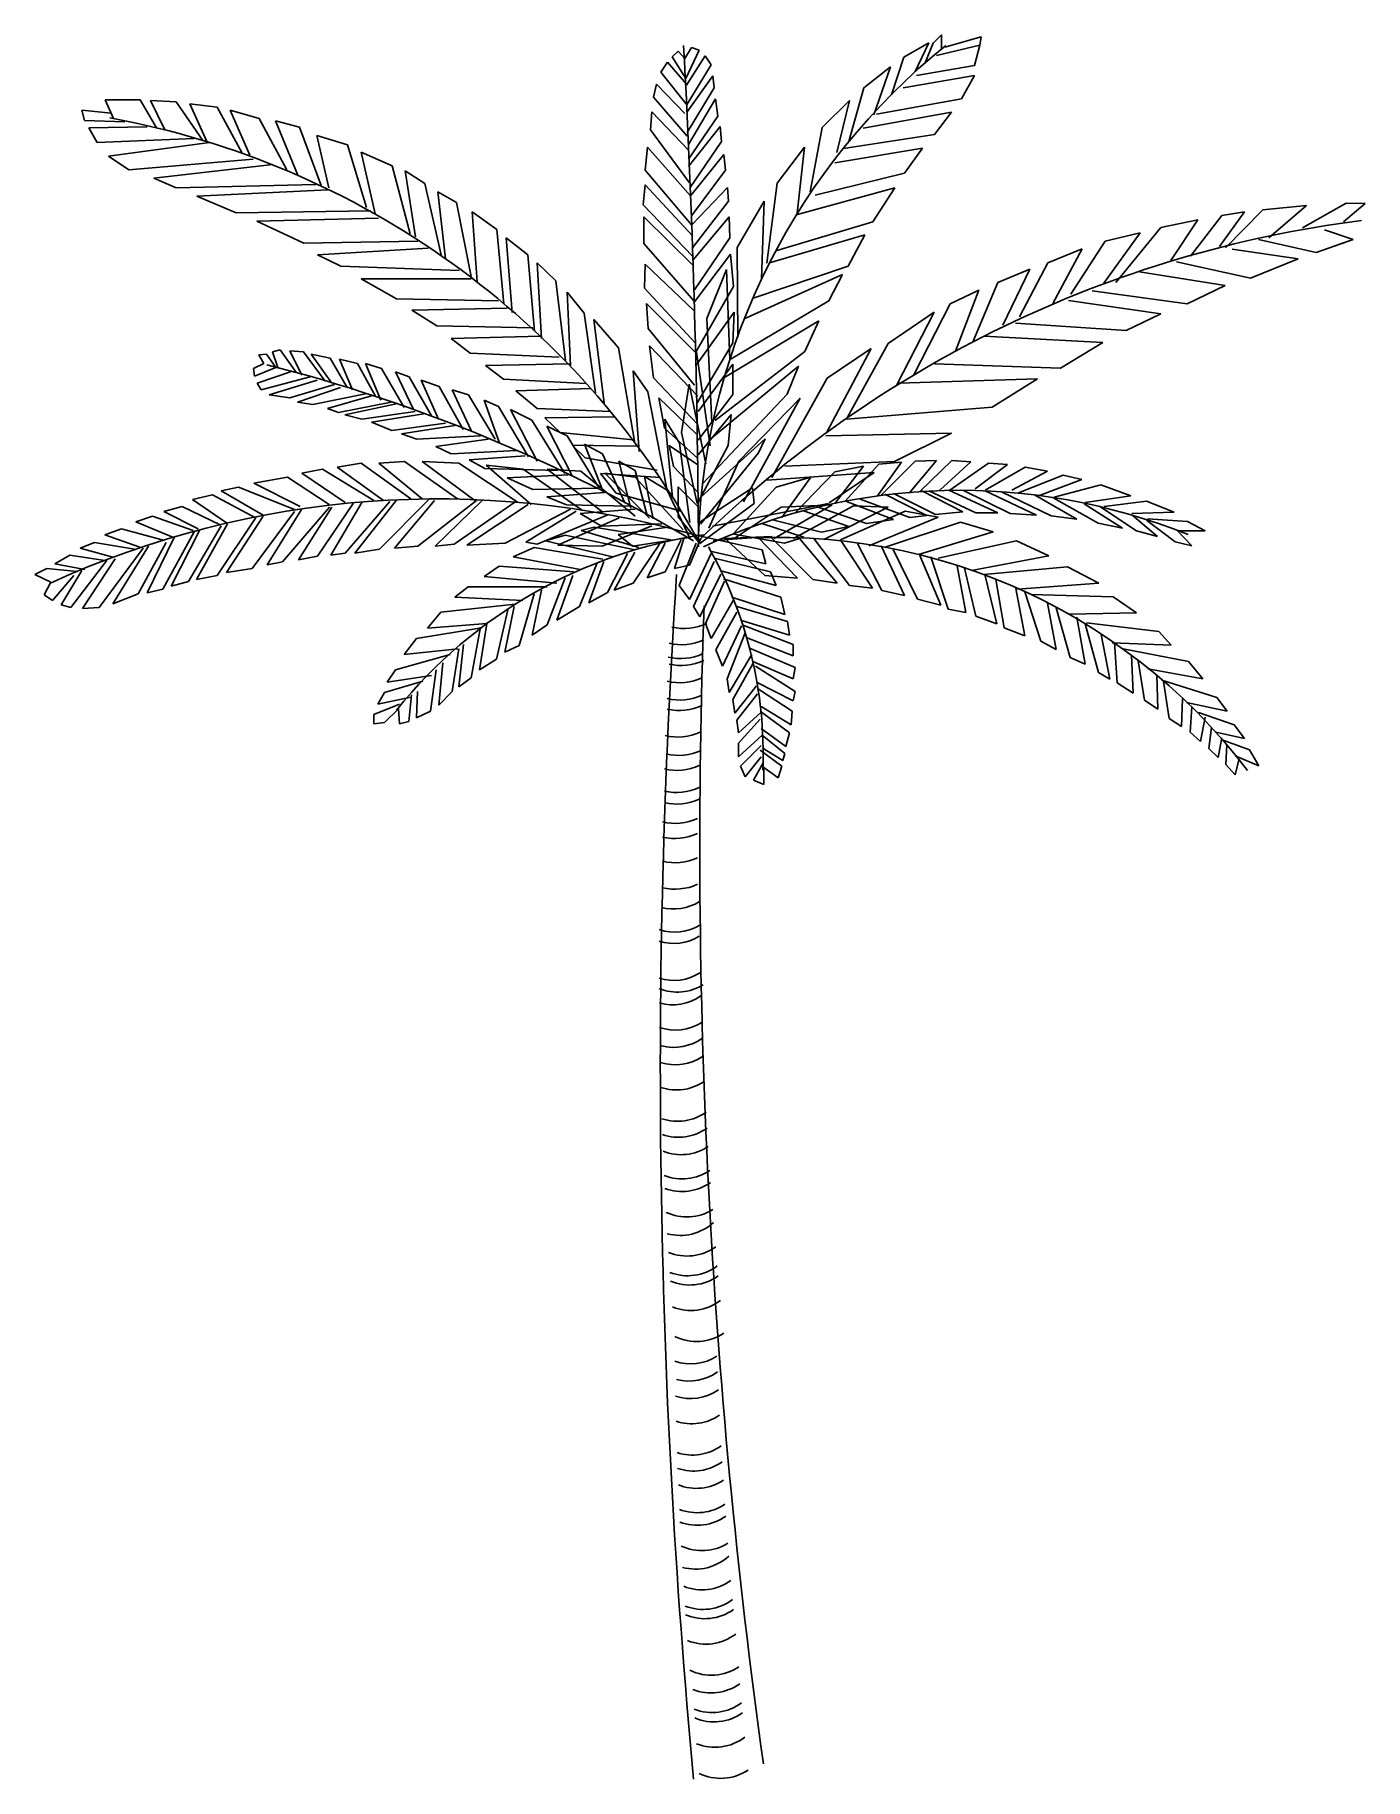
# Model space of a CAD drawing. Header units: millimetres. Extents: x 219 to 339, y 66 to 224.
import ezdxf

# ---------------------------------------------------------------- set-up
doc = ezdxf.new("R2010")
doc.units = ezdxf.units.MM

msp = doc.modelspace()

# ---------------------------------------------------------------- linework, layer by layer
for p, q in [((278.11, 223.24), (277.5, 222.24)), ((278.8, 223), (278.11, 223.24)), ((297.38, 222.37), (299.64, 223.65)), ((298.39, 221.05), (299.64, 223.65)), ((300.02, 223.64), (299.26, 221.79)), ((300.78, 224.38), (300.02, 223.64)), ((300.32, 222.52), (304.25, 223.45)), ((300.78, 223.08), (300.78, 224.38)), ((304.39, 224.19), (301.08, 223.26)), ((303.79, 221.61), (304.25, 223.45)), ((304.25, 223.45), (304.39, 224.19)), ((275.93, 221.91), (275.32, 221)), ((277.64, 219.92), (275.93, 221.91)), ((276.89, 222.91), (276.35, 222.4)), ((276.35, 222.4), (277.57, 220.41)), ((277.5, 222.24), (276.89, 222.91)), ((277.57, 220.41), (278.8, 223)), ((279.34, 222.49), (277.64, 219.83)), ((277.71, 218.08), (279.89, 221.67)), ((279.89, 221.67), (279.34, 222.49)), ((296.25, 218.94), (297.38, 222.37)), ((298.52, 220.69), (303.79, 221.61)), ((275.32, 221), (277.71, 218.01)), ((280.02, 220.67), (277.71, 217.41)), ((280.15, 219.58), (280.02, 220.67)), ((293.75, 219.58), (296.15, 221.49)), ((296.15, 221.49), (294.65, 217.13)), ((303.79, 220.69), (297.31, 219.58)), ((302.59, 218.58), (303.79, 220.69)), ((224.88, 218.5), (225.65, 216.78)), ((228.07, 218.5), (224.88, 218.5)), ((229.55, 215.94), (228.07, 218.5)), ((274.64, 218.74), (274.92, 219.92)), ((277.71, 215.18), (274.64, 218.74)), ((274.92, 219.92), (277.5, 217.26)), ((277.71, 215.51), (280.15, 219.58)), ((280.29, 218.59), (277.84, 214.44)), ((280.49, 217.01), (280.29, 218.59)), ((293.75, 219.58), (292.37, 214.69)), ((302.59, 218.58), (294.89, 217.19)), ((222.78, 217.55), (225.42, 217.27)), ((223.01, 216.61), (222.78, 217.55)), ((229, 218.41), (230.32, 215.75)), ((231.34, 218.31), (229, 218.41)), ((233.75, 214.79), (231.34, 218.31)), ((232.58, 218.11), (234.13, 214.7)), ((235.06, 217.83), (232.58, 218.11)), ((237.33, 213.65), (235.06, 217.83)), ((236.24, 217.55), (238.03, 213.46)), ((238.88, 216.78), (236.24, 217.55)), ((274.37, 215.75), (274.51, 217.41)), ((274.51, 217.41), (277.84, 213.93)), ((277.84, 213.11), (280.49, 217.01)), ((289.95, 215.98), (292.45, 218.43)), ((291.29, 213.71), (292.45, 218.43)), ((293.69, 215.91), (301.68, 217.38)), ((300.16, 215.35), (301.68, 217.38)), ((226.67, 216.5), (223.01, 216.61)), ((223.4, 215.94), (228.69, 216.03)), ((224.17, 214.62), (223.4, 215.94)), ((241.37, 212.13), (238.88, 216.78)), ((240.35, 216.59), (242.37, 211.66)), ((242.53, 216.01), (240.35, 216.59)), ((244.48, 210.7), (242.53, 216.01)), ((277.91, 210.94), (274.37, 215.75)), ((280.69, 216.08), (277.84, 212.45)), ((280.83, 214.69), (280.69, 216.08)), ((288.87, 210.15), (289.95, 215.98)), ((291.88, 214.06), (300.16, 215.35)), ((232.97, 214.98), (224.17, 214.62)), ((225.19, 213.37), (234.36, 214.62)), ((244.09, 215.26), (245.18, 210.5)), ((246.89, 214.41), (244.09, 215.26)), ((248.61, 208.7), (246.89, 214.41)), ((248.13, 213.74), (249.38, 208.14)), ((250.94, 212.5), (248.13, 213.74)), ((273.9, 212.11), (274.1, 214.18)), ((274.1, 214.18), (277.98, 209.79)), ((277.98, 210.52), (280.83, 214.69)), ((285.86, 210.92), (288.36, 214.2)), ((288.36, 214.2), (287.68, 208.19)), ((299.07, 214.09), (291.12, 212.78)), ((297.44, 211.82), (299.07, 214.09)), ((227.05, 212.13), (225.19, 213.37)), ((238.33, 213.09), (227.05, 212.13)), ((229.32, 211.38), (240.12, 212.62)), ((252.58, 206.34), (250.94, 212.5)), ((278.11, 207.13), (273.9, 212.11)), ((281.03, 213.51), (278.04, 209.79)), ((278.11, 207.95), (281.18, 212.11)), ((281.18, 212.11), (281.03, 213.51)), ((231.34, 210.5), (229.32, 211.38)), ((244.01, 210.8), (231.34, 210.5)), ((252.1, 212.03), (253.05, 206.04)), ((253.89, 210.89), (252.1, 212.03)), ((255.37, 204.43), (253.89, 210.89)), ((273.7, 208.95), (273.9, 210.78)), ((273.9, 210.78), (278.18, 206.13)), ((285.86, 210.92), (284.95, 203.66)), ((297.44, 211.82), (289.32, 209.82)), ((233.2, 209.75), (245.09, 210.33)), ((236.78, 208.23), (233.2, 209.75)), ((255.07, 210.14), (255.77, 204.05)), ((256.77, 209.17), (255.07, 210.14)), ((258.09, 202.44), (256.77, 209.17)), ((278.18, 204.29), (273.7, 208.95)), ((281.38, 210.52), (278.18, 207.21)), ((278.18, 205.04), (281.45, 209.28)), ((281.45, 209.28), (281.38, 210.52)), ((282.23, 205.07), (284.68, 209.29)), ((284.46, 202.21), (284.68, 209.29)), ((287.61, 208.04), (296.54, 210.5)), ((294.56, 207.42), (296.54, 210.5)), ((333.56, 206.86), (337.52, 209.11)), ((339.23, 209.09), (337.28, 207.42)), ((337.52, 209.11), (339.23, 209.09)), ((248.99, 208.42), (236.78, 208.23)), ((238.65, 207.48), (249.69, 207.76)), ((242.92, 205.48), (238.65, 207.48)), ((258.18, 208.33), (258.64, 201.96)), ((260.43, 206.71), (258.18, 208.33)), ((273.76, 207.88), (278.31, 203.38)), ((273.76, 205.46), (273.76, 207.88)), ((281.51, 207.88), (278.24, 203.98)), ((281.57, 205.97), (281.51, 207.88)), ((285.74, 204.78), (294.56, 207.42)), ((320.69, 206.89), (324.06, 207.6)), ((324.06, 207.6), (321.59, 203.92)), ((323.39, 204.31), (326.22, 207.98)), ((326.01, 205.17), (328.28, 208.31)), ((326.22, 207.98), (328.28, 208.31)), ((326.56, 205.04), (329.94, 208.51)), ((329.94, 208.51), (333.91, 208.9)), ((330.49, 205.95), (333.91, 208.9)), ((261.06, 199.97), (260.43, 206.71)), ((261.29, 205.95), (261.83, 199.2)), ((263.24, 204.43), (261.29, 205.95)), ((278.37, 201.23), (281.57, 205.97)), ((293.84, 206.23), (285.18, 203.69)), ((292.33, 203.38), (293.84, 206.23)), ((315.52, 201.84), (318.81, 206.43)), ((315.65, 205.66), (318.81, 206.43)), ((320.69, 206.89), (316.61, 201.91)), ((334.8, 204.64), (329.54, 205.81)), ((334.8, 204.64), (338.15, 205.81)), ((338.15, 205.81), (335.53, 206.69)), ((336.48, 205.24), (338.15, 205.81)), ((253.26, 205.67), (242.92, 205.48)), ((244.16, 204.43), (254.21, 205.01)), ((246.27, 203.38), (244.16, 204.43)), ((263.85, 197.5), (263.24, 204.43)), ((278.31, 200.23), (273.76, 205.46)), ((281.64, 204.47), (278.37, 200.14)), ((281.92, 201.56), (281.64, 204.47)), ((282.3, 196.92), (282.23, 205.07)), ((310.43, 203.68), (313.55, 204.96)), ((313.55, 204.96), (310.89, 200)), ((312.51, 200.84), (315.65, 205.66)), ((327.15, 204.94), (333.14, 204.06)), ((257, 203.01), (246.27, 203.38)), ((264.08, 203.68), (264.48, 196.84)), ((265.8, 202.05), (264.08, 203.68)), ((273.83, 201.39), (273.9, 203.56)), ((273.9, 203.56), (278.38, 199.32)), ((279.49, 198.65), (281.27, 203.1)), ((281.27, 203.1), (281.59, 194.88)), ((282.89, 198.6), (291.79, 202.62)), ((292.33, 203.38), (283.68, 200.5)), ((290.56, 200.26), (291.79, 202.62)), ((305.9, 201.91), (308.81, 203.12)), ((306.35, 198.04), (308.81, 203.12)), ((310.43, 203.68), (307.86, 198.78)), ((326.54, 201.64), (318.76, 202.89)), ((322.12, 203.77), (328.82, 202.31)), ((328.82, 202.31), (333.14, 204.06)), ((248.13, 202.24), (258.09, 202.24)), ((251.33, 200.44), (248.13, 202.24)), ((266.66, 194.84), (265.8, 202.05)), ((278.44, 196.42), (273.83, 201.39)), ((278.51, 195.66), (281.92, 201.56)), ((301.58, 199.96), (304.17, 201.21)), ((304.17, 201.21), (302.07, 195.69)), ((303.65, 196.57), (305.9, 201.91)), ((323.08, 199.97), (314.47, 201.14)), ((323.08, 199.97), (326.54, 201.64)), ((260.59, 200.25), (251.33, 200.44)), ((252.72, 199.39), (261.36, 199.58)), ((266.81, 201.02), (267.12, 194.37)), ((268.37, 199.13), (266.81, 201.02)), ((274.03, 199.99), (278.51, 195.49)), ((274.16, 197.73), (274.03, 199.99)), ((281.56, 194.88), (290.56, 200.26)), ((301.58, 199.96), (298.28, 193.54)), ((312.3, 200.27), (320.68, 199.06)), ((254.98, 197.97), (252.72, 199.39)), ((263.7, 197.78), (254.98, 197.97)), ((269.38, 191.9), (268.37, 199.13)), ((269.23, 198.55), (270.16, 190.96)), ((271.48, 195.98), (269.23, 198.55)), ((281.98, 199.23), (278.51, 194.42)), ((279.49, 198.65), (279.93, 189.21)), ((289.65, 198.42), (281.02, 193.25)), ((281.85, 196.42), (281.98, 199.23)), ((288.38, 195.64), (289.65, 198.42)), ((295.95, 196.38), (300.11, 199.21)), ((296.74, 192.63), (300.11, 199.21)), ((307.51, 198.22), (317.55, 197.54)), ((317.55, 197.54), (320.68, 199.06)), ((256.3, 196.84), (264.47, 197.03)), ((258.02, 195.51), (256.3, 196.84)), ((278.38, 192.58), (274.16, 197.73)), ((278.58, 190.92), (281.85, 196.42)), ((292.26, 189.7), (295.95, 196.38)), ((315.44, 196.47), (304.65, 197.05)), ((311.58, 194.12), (315.44, 196.47)), ((238.83, 195.33), (239.53, 195.42)), ((238.83, 195.33), (239.29, 194.56)), ((240.31, 194.28), (239.53, 195.42)), ((240.78, 195.8), (240.08, 195.61)), ((240.08, 195.61), (240.55, 194.19)), ((242.26, 193.7), (240.78, 195.8)), ((241.64, 195.72), (242.73, 193.51)), ((242.89, 195.61), (241.64, 195.72)), ((244.84, 192.95), (242.89, 195.61)), ((243.59, 195.42), (245.45, 192.76)), ((245.3, 195.03), (243.59, 195.42)), ((246.86, 192.37), (245.3, 195.03)), ((246.16, 194.95), (247.33, 192.18)), ((247.8, 194.56), (246.16, 194.95)), ((266.1, 195.12), (258.02, 195.51)), ((272.95, 187.33), (271.48, 195.98)), ((274.3, 196.15), (278.66, 191.59)), ((274.64, 193.25), (274.3, 196.15)), ((279.8, 187.09), (278.56, 195.58)), ((288.38, 195.64), (280.26, 189.38)), ((294.41, 195.91), (290.36, 188.28)), ((290.42, 193.23), (294.41, 195.91)), ((239.29, 194.56), (238.36, 194.09)), ((238.36, 194.09), (238.45, 193.42)), ((238.45, 193.42), (240.39, 194.19)), ((238.68, 192.76), (241.71, 193.81)), ((243.5, 193.34), (239.06, 192.18)), ((249.44, 191.52), (247.8, 194.56)), ((248.51, 194.56), (249.91, 191.24)), ((249.98, 194.09), (248.51, 194.56)), ((252.02, 190.57), (249.98, 194.09)), ((251.23, 193.81), (252.86, 190.38)), ((252.47, 193.34), (251.23, 193.81)), ((254.51, 189.8), (252.47, 193.34)), ((259.41, 194.37), (267.03, 194.54)), ((261.04, 193.13), (259.41, 194.37)), ((268.51, 192.74), (261.04, 193.13)), ((272.8, 193.9), (273.34, 186.58)), ((274.13, 191.99), (272.8, 193.9)), ((278.66, 189.01), (274.64, 193.25)), ((281.85, 194.49), (278.71, 190.19)), ((279.72, 187.64), (287.8, 194.31)), ((281.85, 191.76), (281.85, 194.49)), ((285.39, 184.22), (290.42, 193.23)), ((286.77, 191.78), (287.8, 194.31)), ((296.9, 192.76), (309.51, 193.18)), ((311.58, 194.12), (300.15, 194.52)), ((305.37, 190.61), (309.51, 193.18)), ((239.06, 192.18), (238.68, 192.76)), ((239.76, 191.71), (244.13, 193.04)), ((241.64, 191.43), (239.76, 191.71)), ((245.7, 192.65), (241.64, 191.43)), ((242.34, 191.04), (246.24, 192.37)), ((248.51, 191.8), (243.75, 190.85)), ((245.07, 190.47), (249.05, 191.62)), ((253.56, 193.04), (255.13, 189.52)), ((255.21, 192.48), (253.56, 193.04)), ((257.39, 188.56), (255.21, 192.48)), ((256.37, 192.18), (258.09, 188.47)), ((257.86, 191.71), (256.37, 192.18)), ((260.27, 187.7), (257.86, 191.71)), ((262.15, 192.09), (268.98, 192.29)), ((264.08, 190.48), (262.15, 192.09)), ((275.83, 183.34), (274.13, 191.99)), ((277.2, 188.29), (277.88, 192.69)), ((277.88, 192.69), (279.4, 185.44)), ((278.71, 187.6), (281.85, 191.76)), ((279.1, 183.63), (286.77, 191.78)), ((243.75, 190.85), (242.34, 191.04)), ((246.08, 190.1), (245.07, 190.47)), ((250.84, 191.04), (246.08, 190.1)), ((246.63, 189.91), (251.46, 190.94)), ((253.02, 190.19), (248.19, 189.52)), ((249.05, 189.24), (253.81, 189.99)), ((259.27, 191.24), (260.67, 187.33)), ((260.59, 190.66), (259.27, 191.24)), ((263.32, 186.09), (260.59, 190.66)), ((261.67, 190.38), (264.1, 185.71)), ((263.62, 189.42), (261.67, 190.38)), ((270.77, 190.19), (264.08, 190.48)), ((275.12, 191.43), (278.51, 188.19)), ((275.66, 188.68), (275.12, 191.43)), ((282.38, 185.71), (287.95, 191.41)), ((287.95, 191.41), (282.82, 182.01)), ((292.16, 189.51), (305.37, 190.61)), ((248.19, 189.52), (246.63, 189.91)), ((250.91, 188.47), (249.05, 189.24)), ((255.76, 189.14), (250.91, 188.47)), ((251.77, 188.19), (256.62, 188.94)), ((266.59, 184.57), (263.62, 189.42)), ((264.78, 189.63), (271.16, 189.71)), ((266.19, 188.3), (264.78, 189.63)), ((264.96, 188.86), (267.29, 184.29)), ((266.83, 188), (264.96, 188.86)), ((278.66, 185.93), (275.66, 188.68)), ((275.68, 189.52), (276.38, 182.4)), ((277.01, 187.33), (275.68, 189.52)), ((281.71, 189.92), (278.71, 186.27)), ((281.44, 187.11), (281.71, 189.92)), ((253.18, 187.7), (251.77, 188.19)), ((258.95, 188), (253.18, 187.7)), ((254.9, 187.04), (259.65, 187.7)), ((256.3, 186.37), (254.9, 187.04)), ((272.8, 187.63), (266.19, 188.3)), ((269.71, 183.24), (266.83, 188)), ((267.28, 187.16), (273.11, 187.05)), ((268.44, 186), (267.28, 187.16)), ((268.38, 187.23), (270.1, 182.85)), ((270.03, 186.37), (268.38, 187.23)), ((276.06, 187.11), (278.66, 185.36)), ((276.48, 185.2), (276.06, 187.11)), ((277.94, 180.12), (277.01, 187.33)), ((277.2, 188.29), (278.6, 181.86)), ((278.71, 181.96), (281.44, 187.11)), ((284.79, 187.72), (278.97, 182.45)), ((284.19, 186.44), (284.79, 187.72)), ((290.29, 187.98), (301.7, 188.25)), ((296.51, 185.65), (301.7, 188.25)), ((248.12, 185.5), (245.94, 185.15)), ((252.63, 182.29), (248.12, 185.5)), ((252.05, 185.67), (249.72, 185.5)), ((249.72, 185.5), (253.65, 182.29)), ((256.85, 182.29), (252.05, 185.67)), ((253.65, 185.67), (258.45, 182.12)), ((256.99, 185.5), (253.65, 185.67)), ((262.22, 186.67), (256.3, 186.37)), ((262.38, 181.94), (256.99, 185.5)), ((257.93, 185.81), (263.01, 186.18)), ((259.34, 185.04), (257.93, 185.81)), ((259.47, 185.32), (263.54, 181.77)), ((262.81, 184.97), (259.47, 185.32)), ((274.97, 184.87), (268.44, 186)), ((272.05, 181.91), (270.03, 186.37)), ((271.51, 185.71), (272.59, 181.42)), ((273, 184.85), (271.51, 185.71)), ((278.66, 182.87), (276.48, 185.2)), ((278.91, 179.98), (284.19, 186.44)), ((282.38, 185.71), (279.66, 179.62)), ((296.51, 185.65), (286.58, 185.25)), ((293.72, 185.24), (291.1, 181.86)), ((291.1, 184.74), (293.72, 185.24)), ((292.02, 182.04), (295.09, 185.42)), ((297.16, 185.6), (294.98, 182.54)), ((295.09, 185.42), (297.16, 185.6)), ((295.35, 182.63), (298.41, 185.69)), ((300.32, 185.76), (297.86, 182.8)), ((298.41, 185.69), (300.32, 185.76)), ((298.81, 182.93), (301.73, 185.76)), ((303.44, 185.64), (300.62, 183.05)), ((301.53, 183.05), (305.06, 185.52)), ((301.73, 185.76), (303.44, 185.64)), ((306.77, 185.39), (303.85, 183.17)), ((305.06, 185.52), (306.77, 185.39)), ((241.43, 184.25), (238.37, 183.71)), ((238.37, 183.71), (242.59, 181.59)), ((245.21, 181.77), (241.43, 184.25)), ((244.62, 184.97), (242.73, 184.6)), ((242.73, 184.6), (246.66, 181.94)), ((249.28, 182.12), (244.62, 184.97)), ((245.94, 185.15), (250.15, 182.12)), ((265.97, 184.85), (259.34, 185.04)), ((261.37, 184.18), (266.91, 184.46)), ((263.71, 183.13), (261.37, 184.18)), ((268.2, 181.23), (262.81, 184.97)), ((264.99, 184.97), (270.09, 181.05)), ((268.05, 184.78), (264.99, 184.97)), ((273, 180.7), (268.05, 184.78)), ((269.84, 184.59), (275.29, 184.2)), ((271.25, 182.78), (269.84, 184.59)), ((270.23, 184.6), (274.3, 180.53)), ((273, 184.25), (270.23, 184.6)), ((274.08, 180.75), (273, 184.85)), ((277.35, 179.46), (273, 184.25)), ((273.84, 184.29), (274.63, 180.47)), ((275.88, 183.05), (273.84, 184.29)), ((284.98, 183.97), (294.67, 184.67)), ((285.78, 183.35), (288.92, 184.25)), ((288.92, 184.25), (286.29, 180.59)), ((287.51, 181), (291.1, 184.74)), ((294.67, 184.67), (290.58, 181.91)), ((304.76, 183.05), (308.38, 185.15)), ((310.4, 184.78), (307.18, 183.05)), ((307.78, 182.81), (311.82, 184.41)), ((308.38, 185.15), (310.4, 184.78)), ((313.53, 184.04), (309.59, 182.56)), ((311.82, 184.41), (313.53, 184.04)), ((234.62, 182.64), (232.81, 182.21)), ((232.81, 182.21), (235.91, 180.09)), ((238.59, 180.53), (234.62, 182.64)), ((237, 183.34), (235.41, 182.99)), ((235.41, 182.99), (239.23, 180.79)), ((242.06, 181.31), (237, 183.34)), ((246.67, 177.36), (250.73, 182.03)), ((251.3, 182.12), (247.55, 177.36)), ((249.78, 177.71), (254.27, 182.21)), ((254.77, 182.12), (251.16, 177.8)), ((253.25, 177.97), (258.59, 182.12)), ((259.1, 182.12), (254.84, 177.97)), ((269.56, 183.24), (263.71, 183.13)), ((264.96, 182.47), (270.19, 182.85)), ((266.75, 181.72), (264.96, 182.47)), ((277.15, 181.17), (271.25, 182.78)), ((277.98, 178.65), (275.88, 183.05)), ((276.88, 183.36), (276.88, 180.65)), ((278.7, 181.56), (276.88, 183.36)), ((283.64, 183.27), (278.79, 180.14)), ((281.97, 179.2), (285.78, 183.35)), ((283.8, 181.86), (283.64, 183.27)), ((296.42, 180.41), (292.17, 182.04)), ((293.39, 182.26), (297.9, 180.59)), ((299.45, 180.77), (295.64, 182.71)), ((300.25, 180.87), (296.42, 182.77)), ((298.99, 183), (302.71, 181.09)), ((303.9, 181.02), (299.65, 183)), ((301.45, 183.07), (305.89, 181.02)), ((307.02, 180.94), (302.71, 183.07)), ((304.74, 183), (309.42, 180.8)), ((310.74, 180.72), (306.24, 182.92)), ((309.24, 182.63), (313.07, 180.43)), ((314.99, 180.07), (310.98, 182.33)), ((311.01, 182.44), (315.24, 183.54)), ((317.97, 182.56), (313.83, 181.95)), ((315.24, 183.54), (317.97, 182.56)), ((315.54, 181.58), (319.38, 182.07)), ((319.38, 182.07), (321.9, 181.08)), ((229.2, 180.7), (227.68, 180.18)), ((232.89, 179.39), (229.2, 180.7)), ((231.87, 181.59), (230.21, 181.14)), ((230.21, 181.14), (233.32, 179.56)), ((235.34, 179.91), (231.87, 181.59)), ((235.05, 175.33), (238.52, 180.53)), ((239.23, 180.7), (235.91, 175.59)), ((238.23, 175.94), (242.06, 181.14)), ((242.7, 181.31), (239.59, 176.29)), ((240.97, 176.55), (245.24, 181.51)), ((245.45, 181.51), (242.42, 176.73)), ((244.15, 177.08), (247.4, 181.86)), ((248.19, 181.94), (245.38, 177.17)), ((256.57, 178.15), (262.06, 181.96)), ((263.29, 181.77), (257.72, 178.08)), ((261.19, 178.25), (267.12, 181.33)), ((267.62, 181.16), (263.06, 178.34)), ((264.08, 178.16), (270.52, 180.81)), ((271.52, 180.54), (265.96, 178.08)), ((272.44, 181.61), (266.75, 181.72)), ((267.99, 180.95), (273, 181.33)), ((269.94, 179.81), (267.99, 180.95)), ((276.88, 180.65), (278.86, 178.23)), ((278.86, 178.23), (283.8, 181.86)), ((280, 179.81), (290.52, 181.84)), ((281.98, 178.69), (286.24, 181.51)), ((290.85, 181.73), (285.6, 178.69)), ((286.24, 181.51), (290.85, 181.73)), ((287.34, 178.69), (292.8, 181.63)), ((292.39, 179.78), (288.26, 181.18)), ((289.51, 181.54), (293.98, 180.05)), ((295.94, 181.51), (290.12, 178.58)), ((291.69, 178.58), (297.5, 181.17)), ((292.8, 181.63), (295.94, 181.51)), ((300.47, 180.61), (294.18, 178.02)), ((297.5, 181.17), (300.47, 180.61)), ((297.9, 180.59), (299.45, 180.77)), ((302.71, 181.09), (300.25, 180.87)), ((305.89, 181.02), (303.9, 181.02)), ((309.42, 180.8), (307.02, 180.94)), ((313.07, 180.43), (310.74, 180.72)), ((313.73, 181.82), (317.21, 179.63)), ((318.47, 179.36), (315.14, 181.58)), ((321.9, 181.08), (318.07, 180.96)), ((318.07, 180.84), (320.39, 178.86)), ((319.48, 180.47), (323.11, 180.22)), ((226.38, 179.56), (224.86, 179.02)), ((224.86, 179.02), (228.04, 177.88)), ((230.28, 178.5), (226.38, 179.56)), ((227.68, 180.18), (231.08, 178.76)), ((230.13, 174.09), (232.96, 179.28)), ((233.46, 179.39), (230.87, 174.35)), ((232.44, 174.79), (235.41, 179.83)), ((235.98, 180), (233.17, 174.96)), ((266.63, 178.99), (264.84, 178.46)), ((272.97, 177.64), (266.63, 178.99)), ((269.28, 179.72), (268.09, 179.41)), ((268.09, 179.41), (273.31, 177.85)), ((276.22, 178.57), (269.28, 179.72)), ((275.4, 180), (269.94, 179.81)), ((270, 177.99), (274.49, 179.84)), ((271.43, 179.04), (275.95, 179.7)), ((272.75, 177.99), (271.43, 179.04)), ((284.5, 177.64), (278.53, 178.99)), ((281.93, 179.06), (286.55, 178.25)), ((288.29, 178.79), (284.48, 180.05)), ((285.44, 180.37), (289.91, 179.24)), ((289.91, 179.24), (292.39, 179.78)), ((293.98, 180.05), (296.42, 180.41)), ((295.67, 177.9), (302.5, 180.16)), ((305.46, 179.27), (298.71, 177.22)), ((302.5, 180.16), (305.46, 179.27)), ((317.21, 179.63), (314.99, 180.07)), ((320.39, 178.86), (318.47, 179.36)), ((322, 178.38), (319.38, 180.34)), ((322.2, 179.36), (323.51, 178.01)), ((324.72, 179.36), (322.2, 179.36)), ((323.11, 180.22), (324.72, 179.36)), ((223.93, 178.32), (222.63, 177.8)), ((222.63, 177.8), (225.59, 176.99)), ((227.54, 177.71), (223.93, 178.32)), ((224.36, 172.41), (228.33, 177.8)), ((228.83, 177.97), (225.59, 172.76)), ((227.9, 173.65), (230.42, 178.32)), ((231.15, 178.76), (228.69, 173.74)), ((245.38, 177.17), (246.67, 177.36)), ((247.55, 177.36), (249.78, 177.71)), ((251.16, 177.8), (253.25, 177.97)), ((254.84, 177.97), (256.57, 178.15)), ((257.72, 178.08), (261.19, 178.25)), ((263.81, 177.85), (261.93, 177.01)), ((263.06, 178.34), (264.08, 178.16)), ((270.06, 176.8), (263.81, 177.85)), ((264.84, 178.46), (270.92, 177.01)), ((265.96, 178.08), (270, 177.99)), ((270.49, 173.77), (272.28, 177.32)), ((272.97, 177.43), (271.09, 173.98)), ((277.9, 178.76), (272.75, 177.99)), ((272.8, 174.61), (275.19, 178.15)), ((275.7, 178.25), (274.07, 175.12)), ((275.7, 175.64), (277.15, 178.57)), ((277.41, 178.67), (276.56, 175.96)), ((278.53, 178.25), (276.98, 174.4)), ((277.93, 176.27), (278.96, 178.67)), ((277.93, 173.14), (279.89, 177.32)), ((279.8, 177.53), (284.85, 176.38)), ((281.06, 178.67), (285.39, 178.85)), ((281.25, 178.58), (284.76, 175.31)), ((287.72, 175.08), (284.12, 178.81)), ((284.85, 176.38), (284.5, 177.64)), ((285.31, 178.81), (289.11, 174.96)), ((286.55, 178.25), (288.29, 178.79)), ((291.33, 174.63), (287.9, 178.69)), ((289.19, 178.69), (292.43, 174.4)), ((294.52, 174.16), (291.6, 178.58)), ((293.16, 178.23), (295.38, 173.95)), ((297.42, 173.51), (295.3, 178.02)), ((296.4, 177.67), (298.62, 173.16)), ((300.47, 176.89), (307.58, 178.46)), ((307.58, 178.46), (310.54, 177.11)), ((323.51, 178.01), (322, 178.38)), ((219.59, 175.94), (218.51, 175.42)), ((222.34, 175.68), (219.59, 175.94)), ((221.68, 177.17), (220.32, 176.38)), ((220.32, 176.38), (223.06, 175.85)), ((222.77, 175.77), (220.89, 172.67)), ((225.08, 176.64), (221.68, 177.17)), ((221.77, 172.41), (225, 176.64)), ((225.81, 176.82), (222.84, 172.32)), ((235.91, 175.59), (238.23, 175.94)), ((239.59, 176.29), (240.97, 176.55)), ((242.42, 176.73), (244.15, 177.08)), ((260.66, 176.17), (259.28, 175.22)), ((267.41, 175.64), (260.66, 176.17)), ((261.93, 177.01), (268.01, 175.85)), ((267.92, 172.51), (269.54, 176.48)), ((270.14, 176.59), (268.78, 172.83)), ((276.56, 175.96), (277.93, 176.27)), ((280.15, 176.59), (278.27, 172.51)), ((280.15, 176.9), (285.28, 175.64)), ((285.79, 174.4), (280.75, 175.75)), ((300.71, 172.62), (298.81, 177.13)), ((299.82, 177.01), (301.39, 172.27)), ((302.98, 171.97), (302.22, 176.2)), ((302.86, 175.98), (303.89, 171.62)), ((310.54, 177.11), (303.52, 175.77)), ((304.63, 175.42), (312.21, 176.1)), ((312.21, 176.1), (315.07, 174.63)), ((218.51, 175.42), (219.96, 174.7)), ((219.96, 174.7), (219.37, 173.56)), ((220.1, 173.04), (222.05, 175.33)), ((230.87, 174.35), (232.44, 174.79)), ((233.17, 174.96), (235.05, 175.33)), ((257.83, 174.3), (256.63, 173.35)), ((265.01, 174.3), (257.83, 174.3)), ((259.28, 175.22), (265.87, 174.61)), ((265.01, 170.85), (266.63, 175.12)), ((267.32, 175.33), (265.87, 171.27)), ((271.09, 173.98), (272.8, 174.61)), ((274.07, 175.12), (275.7, 175.64)), ((276.98, 174.4), (277.93, 173.14)), ((278.87, 171.58), (280.75, 175.43)), ((281.09, 174.82), (279.37, 170.95)), ((281.01, 175.03), (286.22, 173.35)), ((284.76, 175.31), (287.72, 175.08)), ((285.28, 175.64), (285.79, 174.4)), ((289.11, 174.96), (291.33, 174.63)), ((292.43, 174.4), (294.52, 174.16)), ((305.8, 170.92), (304.71, 175.42)), ((305.73, 174.96), (306.47, 170.57)), ((308.35, 169.85), (307.49, 174.3)), ((315.07, 174.63), (307.68, 174.07)), ((219.37, 173.56), (220.1, 173.04)), ((220.89, 172.67), (221.77, 172.41)), ((225.59, 172.76), (227.9, 173.65)), ((228.69, 173.74), (230.13, 174.09)), ((262.1, 172.72), (255.36, 172)), ((256.63, 173.35), (262.79, 173.04)), ((262.45, 168.98), (263.81, 173.67)), ((264.5, 173.98), (263.65, 169.91)), ((268.78, 172.83), (270.49, 173.77)), ((279.89, 169.59), (281.94, 173.14)), ((286.57, 171.79), (281.77, 173.35)), ((286.22, 173.35), (286.57, 171.79)), ((295.38, 173.95), (297.42, 173.51)), ((298.62, 173.16), (300.71, 172.62)), ((308.35, 173.85), (309.81, 169.35)), ((308.88, 173.61), (316.36, 173.39)), ((311.18, 168.61), (310.41, 172.8)), ((316.36, 173.39), (318.48, 171.92)), ((222.84, 172.32), (224.36, 172.41)), ((255.36, 172), (254.15, 170.54)), ((254.15, 170.54), (259.54, 170.95)), ((259.54, 170.95), (258.85, 166.77)), ((260.4, 167.72), (261.42, 172.2)), ((262.02, 172.51), (261.16, 168.35)), ((265.87, 171.27), (267.92, 172.51)), ((278.27, 172.51), (278.87, 171.58)), ((279.37, 170.95), (279.89, 169.59)), ((282.2, 172), (280.32, 168.56)), ((282.2, 172.51), (286.82, 171.16)), ((286.98, 169.91), (282.54, 171.27)), ((286.82, 171.16), (286.98, 169.91)), ((301.39, 172.27), (302.98, 171.97)), ((303.89, 171.62), (305.8, 170.92)), ((311.18, 172.38), (312.46, 167.88)), ((318.48, 171.92), (312.39, 171.81)), ((313.83, 167.26), (313.06, 171.54)), ((313.95, 171.02), (320.52, 170.24)), ((253.13, 169.59), (252.02, 168.14)), ((258.85, 170.54), (253.13, 169.59)), ((258.09, 166.04), (258.94, 170.64)), ((263.65, 169.91), (265.01, 170.85)), ((280.92, 167.09), (282.63, 170.74)), ((282.97, 170.12), (281.35, 165.93)), ((282.71, 170.85), (287.33, 169.07)), ((287.33, 168.03), (283.06, 169.7)), ((306.47, 170.57), (308.35, 169.85)), ((313.83, 170.92), (315.02, 166.53)), ((316.05, 165.91), (315.28, 169.98)), ((320.52, 170.24), (321.62, 169)), ((256.2, 168.14), (251.24, 166.77)), ((252.02, 168.14), (256.89, 168.66)), ((256.37, 164.8), (256.97, 168.66)), ((257.4, 169.07), (256.97, 165.22)), ((261.16, 168.35), (262.45, 168.98)), ((280.32, 168.56), (280.92, 167.09)), ((281.52, 164.69), (283.57, 168.14)), ((283.31, 168.77), (287.5, 166.98)), ((287.33, 169.07), (287.33, 168.03)), ((309.81, 169.35), (311.18, 168.61)), ((312.46, 167.88), (313.83, 167.26)), ((321.62, 169), (316.26, 169.22)), ((316.48, 169.25), (316.74, 165.59)), ((317.28, 168.65), (323.2, 167.53)), ((318.19, 164.65), (318.02, 168.1)), ((251.24, 166.77), (250.48, 165.64)), ((250.48, 165.64), (254.5, 166.25)), ((254.41, 163.01), (254.93, 166.77)), ((255.53, 167.4), (255.18, 163.54)), ((258.85, 166.77), (260.4, 167.72)), ((283.66, 167.3), (281.85, 164.06)), ((287.33, 165.93), (283.66, 167.51)), ((283.92, 167.09), (287.5, 164.8)), ((287.5, 166.98), (287.33, 165.93)), ((315.02, 166.53), (316.05, 165.91)), ((318.62, 167.58), (319.22, 164.01)), ((324.49, 165.95), (319.5, 166.84)), ((320.42, 163.19), (320.34, 166.32)), ((323.2, 167.53), (324.49, 165.95)), ((250.23, 164.69), (249.62, 163.64)), ((253.72, 165.74), (250.23, 164.69)), ((253.22, 164.8), (253.13, 162.4)), ((255.18, 163.54), (256.37, 164.8)), ((256.97, 165.22), (258.09, 166.04)), ((281.35, 165.93), (281.52, 164.69)), ((282.02, 162.82), (284, 165.32)), ((287.33, 163.96), (284, 165.64)), ((284.17, 165.01), (287.24, 163.01)), ((287.5, 164.8), (287.33, 163.96)), ((316.74, 165.59), (318.19, 164.65)), ((320.79, 165.83), (325.78, 164.25)), ((320.94, 165.69), (321.45, 162.34)), ((251.59, 163.64), (249.28, 162.71)), ((249.62, 163.64), (252.62, 164.27)), ((250.23, 161.98), (251.5, 163.22)), ((251.5, 163.22), (251.59, 161.87)), ((252.45, 162.08), (252.7, 164.48)), ((281.85, 164.06), (282.02, 162.82)), ((284.09, 164.59), (282.2, 162.19)), ((287.15, 161.77), (284.42, 163.43)), ((319.22, 164.01), (320.42, 163.19)), ((322.57, 161.61), (322.65, 164.13)), ((326.71, 163.01), (323.01, 163.8)), ((323.51, 163.39), (323.34, 161.09)), ((325.78, 164.25), (326.71, 163.01)), ((249.28, 162.71), (249.28, 161.87)), ((249.28, 161.87), (250.23, 161.98)), ((251.59, 161.87), (252.45, 162.08)), ((253.13, 162.4), (254.41, 163.01)), ((282.2, 162.19), (282.37, 161.03)), ((282.37, 161.03), (284.42, 162.91)), ((284.33, 162.29), (282.37, 160.09)), ((284.33, 163.01), (286.98, 161.03)), ((286.65, 159.79), (284.42, 161.45)), ((287.24, 163.01), (287.15, 161.77)), ((321.45, 162.34), (322.57, 161.61)), ((324.11, 162.89), (327.35, 161.77)), ((324.28, 160.26), (324.7, 162.45)), ((325.3, 161.52), (325.04, 159.62)), ((327.35, 161.77), (328.28, 160.53)), ((282.37, 158.85), (284.5, 160.82)), ((282.37, 160.09), (282.37, 158.85)), ((284.42, 159.88), (282.54, 158.01)), ((284.5, 160.82), (286.57, 159.16)), ((286.98, 161.03), (286.65, 159.79)), ((323.34, 161.09), (324.28, 160.26)), ((328.28, 160.53), (325.69, 161.09)), ((325.9, 158.79), (326.24, 160.58)), ((326.25, 160.42), (328.74, 159.51)), ((326.67, 159.94), (326.58, 158.16)), ((282.97, 157.06), (284.42, 158.85)), ((284.59, 158.32), (283.74, 156.76)), ((286.31, 158.01), (284.33, 159.48)), ((286.39, 158.53), (284.5, 159.69)), ((286.57, 159.16), (286.39, 158.53)), ((325.04, 159.62), (325.9, 158.79)), ((329.57, 158.04), (327.44, 158.95)), ((327.44, 157.22), (327.78, 158.59)), ((328.74, 159.51), (329.57, 158.04)), ((282.54, 158.01), (282.97, 157.06)), ((283.74, 156.76), (284.67, 156.34)), ((284.67, 157.9), (285.96, 156.96)), ((284.67, 156.34), (284.67, 157.9)), ((285.96, 156.96), (286.31, 158.01)), ((326.58, 158.16), (327.44, 157.22))]:
    msp.add_line(p, q)
for centre, radius, start, end in [((-643.83, 173.37), 922.57, 0.28228, 3.10941), ((338.92, 176.45), 60.25, 128.784, 177.555), ((211.59, 141.38), 76.7, 28.9144, 79.6889), ((352, 103.6), 104.75, 97.1917, 134.3843), ((203.7, 52.7), 146.21, 59.3308, 75.8055), ((255.07, 97.56), 84.71, 74.0979, 114.5114), ((302.45, 127.67), 55.38, 68.0316, 114.8403), ((285.47, 135.69), 43.78, 98.2584, 141.2194), ((246.66, 159.14), 37.94, 357.7321, 29.667), ((285.92, 125.22), 53.56, 37.2441, 96.2643), ((961.17, 130.43), 685.9, 176.23934, 185.38211), ((883.08, 150.81), 604.23, 177.93762, 187.92817), ((277.45, 175.4), 4.89, 256.6849, 294.6749), ((277.19, 173.93), 4.89, 256.6849, 294.6749), ((277.1, 172.67), 4.89, 256.6849, 294.6749), ((277.19, 172.04), 4.89, 256.6849, 294.6749), ((277.02, 170.48), 4.89, 256.6849, 294.6749), ((277.02, 168.91), 4.89, 256.6849, 294.6749), ((277.02, 167.96), 4.89, 256.6849, 294.6749), ((276.84, 165.55), 4.89, 256.6849, 294.6749), ((276.93, 163.88), 4.89, 256.6849, 294.6749), ((276.76, 162.52), 4.89, 256.6849, 294.6749), ((276.76, 160.52), 4.89, 256.6849, 294.6749), ((276.76, 159.47), 4.89, 256.6849, 294.6749), ((276.6, 157.71), 4.89, 256.6849, 294.6749), ((276.6, 156.34), 4.89, 256.6849, 294.6749), ((276.6, 154.14), 4.89, 256.6849, 294.6749), ((276.6, 151.74), 4.89, 256.6849, 294.6749), ((276.47, 149.53), 4.47, 255.7677, 301.5899), ((276.47, 146.4), 4.47, 252.9359, 301.4272), ((276.56, 147.43), 4.47, 251.8546, 301.5899), ((276.47, 143.04), 4.47, 252.9386, 302.6546), ((276.82, 141.99), 4.47, 248.3295, 301.5899), ((276.39, 140.83), 4.47, 254.2923, 304.977), ((276.64, 138.54), 4.47, 251.1939, 302.3291), ((276.47, 136.96), 4.47, 255.7677, 305.8742), ((276.64, 135.39), 4.47, 251.999, 304.3028), ((276.73, 133.1), 4.47, 251.6217, 304.6657), ((276.82, 130.26), 4.47, 251.6722, 305.6699), ((276.9, 128.81), 4.47, 251.2273, 305.6566), ((277.16, 127.23), 4.47, 248.5339, 303.269), ((277.25, 125.03), 4.47, 248.7173, 304.1651), ((277.25, 123.89), 4.47, 249.4973, 305.354), ((277.68, 121.58), 4.47, 245.129, 301.5899), ((277.07, 119.9), 4.47, 254.8913, 312.7261), ((277.68, 118.03), 4.47, 248.1953, 305.7738), ((277.76, 116.24), 4.47, 248.6673, 306.8047), ((277.93, 115.4), 4.47, 247.0549, 305.3672), ((278.02, 113.09), 4.47, 248.2643, 307.2998), ((278.54, 110.28), 4.47, 244.0416, 303.8264), ((278.02, 108.25), 4.47, 251.1939, 302.3291), ((277.85, 106.68), 4.47, 255.7677, 305.8742), ((278.02, 105.1), 4.47, 251.999, 304.3028), ((278.11, 102.81), 4.47, 251.6217, 304.6657), ((278.19, 99.97), 4.47, 251.6722, 305.6699), ((278.28, 98.52), 4.47, 251.2273, 305.6566), ((278.54, 96.95), 4.47, 248.5339, 303.269), ((278.62, 94.74), 4.47, 248.7173, 304.1651), ((278.62, 93.6), 4.47, 249.4973, 305.354), ((279.05, 91.3), 4.47, 245.129, 301.5899), ((278.45, 89.62), 4.47, 254.8913, 312.7261), ((279.05, 87.74), 4.47, 248.1953, 305.7738), ((279.14, 85.96), 4.47, 248.6673, 306.8047), ((279.31, 85.12), 4.47, 247.0549, 305.3672), ((279.4, 82.81), 4.47, 248.2643, 307.2998), ((279.91, 79.99), 4.47, 244.0416, 303.8264), ((279.88, 78.38), 4.47, 248.1953, 305.7738), ((279.97, 76.6), 4.47, 248.6673, 306.8047), ((280.14, 75.76), 4.47, 247.0549, 305.3672), ((280.22, 73.45), 4.47, 248.2643, 307.2998), ((280.74, 70.63), 4.47, 244.0416, 303.8264)]:
    msp.add_arc(centre, radius, start, end)

doc.saveas('drawing.dxf')
